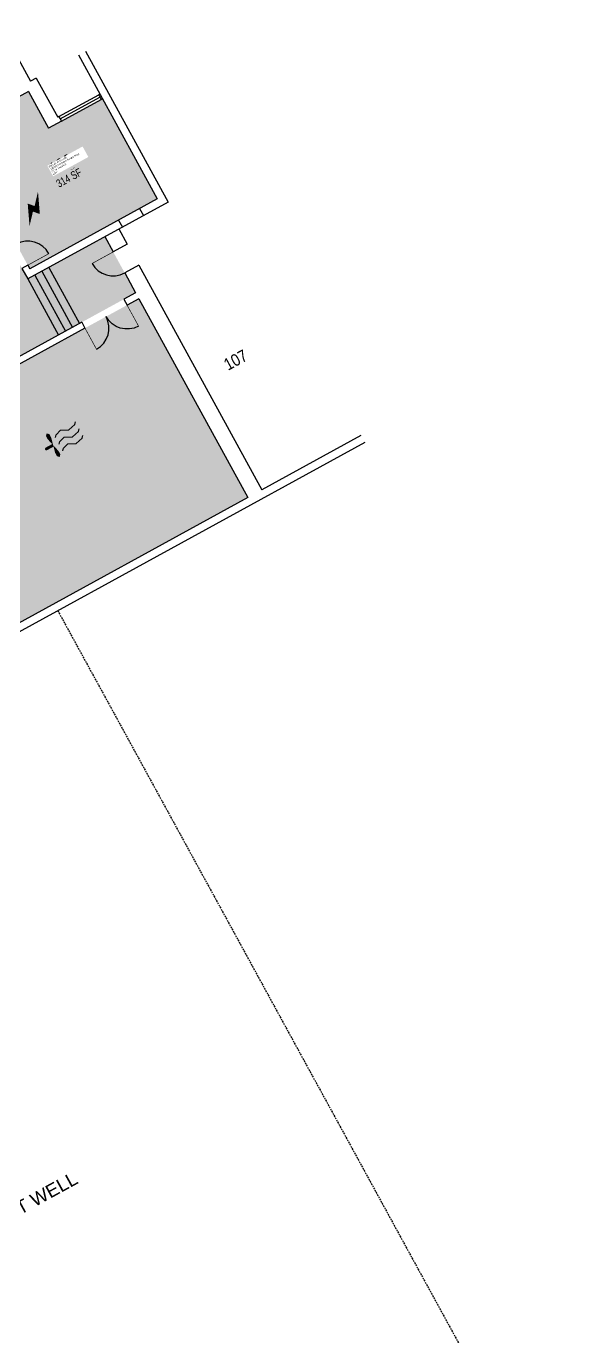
# Model space of a CAD drawing. Header units: inches. Extents: x 69222472 to 69224733, y 27667334 to 27670392.
# Drawn here: x 69223906 to 69224733, y 27668427 to 27670392 of the extents above; entities that cross this region are included whole.
import ezdxf
from ezdxf.enums import TextEntityAlignment as Align

# ---------------------------------------------------------------- set-up
doc = ezdxf.new("R2010")
doc.units = ezdxf.units.IN
doc.header["$LTSCALE"] = 10
doc.header["$MEASUREMENT"] = 0
doc.linetypes.add('DASHED2', pattern=[0.375, 0.25, -0.125])
doc.layers.get('0').update_dxf_attribs({"linetype": 'CONTINUOUS'})
for name, color, linetype in [('A-DOOR', 2, 'CONTINUOUS'), ('A-FLOR', 3, 'CONTINUOUS'), ('A-GLAZ', 1, 'CONTINUOUS'), ('A-IDEN-ICON', 4, 'CONTINUOUS'), ('A-IDEN-RNUM', 7, 'CONTINUOUS'), ('A-IDEN-SNUM', 4, 'CONTINUOUS'), ('A-IDEN-TEXT', 4, 'CONTINUOUS'), ('A-IDEN-VNUM', 4, 'CONTINUOUS'), ('A-ROOF', 2, 'CONTINUOUS'), ('A-WALL', 5, 'CONTINUOUS'), ('AREA-TEXT', 3, 'CONTINUOUS'), ('Rooms-Category-Color', 7, 'CONTINUOUS'), ('Rooms-College-Color', 7, 'CONTINUOUS'), ('Rooms-Department-Color', 7, 'CONTINUOUS'), ('Rooms-Division-Color', 7, 'CONTINUOUS'), ('Rooms-Information', 7, 'CONTINUOUS')]:
    doc.layers.add(name, color=color, linetype=linetype)
doc.styles.add('CP_AREA', font='arial.ttf', dxfattribs={"height": 15})
doc.styles.add('CP_ROOMSNUMBER', font='arial.ttf', dxfattribs={"height": 1})
doc.styles.add('CP_ROOMVNUMBER', font='arial.ttf', dxfattribs={"width": 0.85, "height": 0.075})

# ---------------------------------------------------------------- blocks, each defined once
blk = doc.blocks.new('DOOR')
at = {"layer": 'A-DOOR', "const_width": 0.0833}
blk.add_lwpolyline([(0, 0), (0, 3)], dxfattribs=at)
at = {"layer": 'A-DOOR'}
blk.add_arc((0, 0), 3, 90, 180, dxfattribs=at)
blk = doc.blocks.new('CPELECT')
at = {"color": 0, "linetype": 'ByBlock'}
blk.add_lwpolyline([(0.0623, 0.0629, 0, 0.03, 0), (0.0105, -0.0168, 0.03, 0.03, 0), (-0.0105, 0.0068, 0.03, 0, 0), (-0.0623, -0.0729, 0.03, 0, 0)], format="xyseb", dxfattribs=at)
blk = doc.blocks.new('CPMECH')
at = {"color": 0, "linetype": 'ByBlock'}
for p, q in [((0.005, 0.025), (0.015, 0.035)), ((0.015, 0.035), (0.045, 0.045)), ((0.015, -0.005), (0.045, 0.005)), ((0.045, 0.045), (0.085, 0.025)), ((0.045, 0.005), (0.085, -0.015)), ((0.085, 0.025), (0.125, 0.035)), ((0.125, 0.035), (0.135, 0.045)), ((0.125, -0.005), (0.135, 0.005)), ((0.005, -0.015), (0.015, -0.005)), ((0.005, -0.055), (0.015, -0.045)), ((0.015, -0.045), (0.045, -0.035)), ((0.045, -0.035), (0.085, -0.055)), ((0.085, -0.015), (0.125, -0.005)), ((0.085, -0.055), (0.125, -0.045)), ((0.125, -0.045), (0.135, -0.035))]:
    blk.add_line(p, q, dxfattribs=at)
for points in [[(-0.025, -0.005, 0, 0.02, 0), (-0.025, 0.035, 0.02, 0.02, 0), (-0.025, 0.055, 0.02, 0, 0), (-0.025, 0.065, 0, 0, 0)], [(-0.025, -0.005, 0, 0.02, 0), (-0.025, -0.045, 0.02, 0.02, 0), (-0.025, -0.065, 0.02, 0, 0), (-0.025, -0.075, 0, 0, 0)]]:
    blk.add_lwpolyline(points, format="xyseb", dxfattribs=at)
at = {"color": 0, "linetype": 'ByBlock', "const_width": 0.015}
blk.add_lwpolyline([(-0.025, -0.005), (-0.065, -0.005)], dxfattribs=at)
at = {"color": 0, "linetype": 'ByBlock', "const_width": 0.0075}
blk.add_lwpolyline([(-0.0682, -0.0069, 1), (-0.0618, -0.0031, 1)], format="xyb", close=True, dxfattribs=at)

msp = doc.modelspace()

# ---------------------------------------------------------------- hatches: boundary and pattern name
at = {"layer": 'Rooms-Category-Color', "true_color": 0xadadad}
for points in [[(69223939.7, 27670238.7), (69223909.4, 27670294), (69223798.9, 27670233.5), (69223911.3, 27670028.2), (69224102.5, 27670132.9), (69224020.4, 27670282.9), (69224018.6, 27670281.9), (69223959, 27670249.3)], [(69224024, 27670076.3), (69223908.3, 27670012.9), (69223862.1, 27670097.1), (69223821.8, 27670075.1), (69223777.9, 27670051), (69223824, 27669966.8), (69222939.8, 27669482.8), (69222773, 27669391.5), (69222794.2, 27669352.9), (69222797.1, 27669347.6), (69222795.3, 27669346.7), (69222817.4, 27669306.3), (69222902.5, 27669352.9), (69223374.9, 27668489.8), (69223258.3, 27668425.9), (69223279.4, 27668387.3), (69223304.4, 27668341.7), (69223421, 27668405.6), (69223809, 27667696.8), (69223850.3, 27667621.4), (69223933.7, 27667667), (69223458.3, 27668535.4), (69222985.9, 27669398.6), (69224070.1, 27669992.1)], [(69223242.8, 27669445.8), (69223208.3, 27669508.9), (69223124.1, 27669462.8), (69223221, 27669285.6), (69223278.9, 27669317.3), (69223345.2, 27669196.3), (69224238.2, 27669685.1), (69224074.9, 27669983.3), (69223245.1, 27669529.1), (69223279.7, 27669465.9), (69223242.8, 27669445.8)]]:
    msp.add_hatch(color=253, dxfattribs=at).paths.add_polyline_path(points)
at = {"layer": 'Rooms-College-Color', "true_color": 0xadadad}
for points in [[(69223939.7, 27670238.7), (69223909.4, 27670294), (69223798.9, 27670233.5), (69223911.3, 27670028.2), (69224102.5, 27670132.9), (69224020.4, 27670282.9), (69224018.6, 27670281.9), (69223959, 27670249.3)], [(69224024, 27670076.3), (69223908.3, 27670012.9), (69223862.1, 27670097.1), (69223821.8, 27670075.1), (69223777.9, 27670051), (69223824, 27669966.8), (69222939.8, 27669482.8), (69222773, 27669391.5), (69222794.2, 27669352.9), (69222797.1, 27669347.6), (69222795.3, 27669346.7), (69222817.4, 27669306.3), (69222902.5, 27669352.9), (69223374.9, 27668489.8), (69223258.3, 27668425.9), (69223279.4, 27668387.3), (69223304.4, 27668341.7), (69223421, 27668405.6), (69223809, 27667696.8), (69223850.3, 27667621.4), (69223933.7, 27667667), (69223458.3, 27668535.4), (69222985.9, 27669398.6), (69224070.1, 27669992.1)], [(69223242.8, 27669445.8), (69223208.3, 27669508.9), (69223124.1, 27669462.8), (69223221, 27669285.6), (69223278.9, 27669317.3), (69223345.2, 27669196.3), (69224238.2, 27669685.1), (69224074.9, 27669983.3), (69223245.1, 27669529.1), (69223279.7, 27669465.9), (69223242.8, 27669445.8)]]:
    msp.add_hatch(color=253, dxfattribs=at).paths.add_polyline_path(points)
at = {"layer": 'Rooms-Department-Color', "true_color": 0xacacac}
for points in [[(69223939.7, 27670238.7), (69223909.4, 27670294), (69223798.9, 27670233.5), (69223911.3, 27670028.2), (69224102.5, 27670132.9), (69224020.4, 27670282.9), (69224018.6, 27670281.9), (69223959, 27670249.3)], [(69224024, 27670076.3), (69223908.3, 27670012.9), (69223862.1, 27670097.1), (69223821.8, 27670075.1), (69223777.9, 27670051), (69223824, 27669966.8), (69222939.8, 27669482.8), (69222773, 27669391.5), (69222794.2, 27669352.9), (69222797.1, 27669347.6), (69222795.3, 27669346.7), (69222817.4, 27669306.3), (69222902.5, 27669352.9), (69223374.9, 27668489.8), (69223258.3, 27668425.9), (69223279.4, 27668387.3), (69223304.4, 27668341.7), (69223421, 27668405.6), (69223809, 27667696.8), (69223850.3, 27667621.4), (69223933.7, 27667667), (69223458.3, 27668535.4), (69222985.9, 27669398.6), (69224070.1, 27669992.1)], [(69223242.8, 27669445.8), (69223208.3, 27669508.9), (69223124.1, 27669462.8), (69223221, 27669285.6), (69223278.9, 27669317.3), (69223345.2, 27669196.3), (69224238.2, 27669685.1), (69224074.9, 27669983.3), (69223245.1, 27669529.1), (69223279.7, 27669465.9), (69223242.8, 27669445.8)]]:
    msp.add_hatch(color=253, dxfattribs=at).paths.add_polyline_path(points)
at = {"layer": 'Rooms-Division-Color', "true_color": 0xadadad}
for points in [[(69223939.7, 27670238.7), (69223909.4, 27670294), (69223798.9, 27670233.5), (69223911.3, 27670028.2), (69224102.5, 27670132.9), (69224020.4, 27670282.9), (69224018.6, 27670281.9), (69223959, 27670249.3)], [(69224024, 27670076.3), (69223908.3, 27670012.9), (69223862.1, 27670097.1), (69223821.8, 27670075.1), (69223777.9, 27670051), (69223824, 27669966.8), (69222939.8, 27669482.8), (69222773, 27669391.5), (69222794.2, 27669352.9), (69222797.1, 27669347.6), (69222795.3, 27669346.7), (69222817.4, 27669306.3), (69222902.5, 27669352.9), (69223374.9, 27668489.8), (69223258.3, 27668425.9), (69223279.4, 27668387.3), (69223304.4, 27668341.7), (69223421, 27668405.6), (69223809, 27667696.8), (69223850.3, 27667621.4), (69223933.7, 27667667), (69223458.3, 27668535.4), (69222985.9, 27669398.6), (69224070.1, 27669992.1)], [(69223242.8, 27669445.8), (69223208.3, 27669508.9), (69223124.1, 27669462.8), (69223221, 27669285.6), (69223278.9, 27669317.3), (69223345.2, 27669196.3), (69224238.2, 27669685.1), (69224074.9, 27669983.3), (69223245.1, 27669529.1), (69223279.7, 27669465.9), (69223242.8, 27669445.8)]]:
    msp.add_hatch(color=253, dxfattribs=at).paths.add_polyline_path(points)

# ---------------------------------------------------------------- linework, layer by layer
at = {"layer": 'A-FLOR'}
for p, q in [((69223908.3, 27670012.9), (69223954.3, 27669928.7)), ((69223918.8, 27670018.6), (69223964.9, 27669934.5)), ((69223929.3, 27670024.4), (69223975.4, 27669940.2)), ((69223939.8, 27670030.2), (69223985.9, 27669946))]:
    msp.add_line(p, q, dxfattribs=at)
at = {"layer": 'A-GLAZ'}
for p, q in [((69223955.1, 27670256.3), (69224014.8, 27670289)), ((69223957.1, 27670252.8), (69224016.7, 27670285.4)), ((69223959, 27670249.3), (69224018.6, 27670281.9))]:
    msp.add_line(p, q, dxfattribs=at)
at = {"layer": 'A-ROOF', "linetype": 'DASHED2'}
msp.add_line((69223953.4, 27669515.6), (69224733.2, 27668091), dxfattribs=at)
at = {"layer": 'A-WALL'}
for p, q in [((69223867.3, 27670391.8), (69223912.4, 27670309.3)), ((69223984.4, 27670348.7), (69224102.5, 27670132.9)), ((69223994.9, 27670354.5), (69224118.8, 27670128.1)), ((69223921.2, 27670314.1), (69223912.4, 27670309.3)), ((69223921.2, 27670314.1), (69223953.4, 27670255.4)), ((69223909.4, 27670294), (69223888.4, 27670282.5)), ((69223909.4, 27670294), (69223939.7, 27670238.7)), ((69224016.5, 27670289.9), (69224014.8, 27670289)), ((69224014.8, 27670289), (69224018.6, 27670281.9)), ((69224020.4, 27670282.9), (69224018.6, 27670281.9)), ((69223959, 27670249.3), (69223939.7, 27670238.7)), ((69223955.1, 27670256.3), (69223953.4, 27670255.4)), ((69223955.1, 27670256.3), (69223959, 27670249.3)), ((69224102.5, 27670132.9), (69223911.3, 27670028.2)), ((69224118.8, 27670128.1), (69223908.3, 27670012.9)), ((69224076.2, 27670118.5), (69224081.9, 27670107.9)), ((69224044.6, 27670101.2), (69224050.4, 27670090.7)), ((69224024, 27670076.3), (69224036.5, 27670053.4)), ((69224045.1, 27670087.8), (69224057.6, 27670065)), ((69224057.6, 27670065), (69224036.5, 27670053.4)), ((69223908.4, 27670033.5), (69223899.6, 27670028.7)), ((69223908.4, 27670033.5), (69223911.3, 27670028.2)), ((69224074.9, 27670033.4), (69224053.8, 27670021.9)), ((69224074.9, 27670033.4), (69224259.2, 27669696.6)), ((69223899.6, 27670028.7), (69223908.3, 27670012.9)), ((69224053.8, 27670021.9), (69224070.1, 27669992.1)), ((69224070.1, 27669992.1), (69224052.5, 27669982.5)), ((69224052.5, 27669982.5), (69224057.3, 27669973.7)), ((69224074.9, 27669983.3), (69224057.3, 27669973.7)), ((69224074.9, 27669983.3), (69224238.2, 27669685.1)), ((69223989.4, 27669947.9), (69223198.2, 27669514.8)), ((69223994.2, 27669939.1), (69223203, 27669506)), ((69223989.4, 27669947.9), (69223994.2, 27669939.1)), ((69224408, 27669778), (69224259.2, 27669696.6)), ((69224413.7, 27669767.5), (69223293.1, 27669154.1)), ((69224238.2, 27669685.1), (69223345.2, 27669196.3))]:
    msp.add_line(p, q, dxfattribs=at)

# ---------------------------------------------------------------- block references
at = {"layer": 'A-DOOR', "yscale": 12, "zscale": 12}
for p, xscale, rotation in [((69223908.4, 27670033.5), 12, 298.6956120576668), ((69224036.5, 27670053.4), 12, 118.695612004306), ((69224057.3, 27669973.7), -12, 208.6956120576668), ((69223994.2, 27669939.1), 12, 208.6956122244193)]:
    msp.add_blockref('DOOR', p, dxfattribs=dict(at, xscale=xscale, rotation=rotation))
at = {"layer": 'A-IDEN-ICON', "xscale": 288, "yscale": 288, "zscale": 288, "rotation": 28.69561205766681}
for name, p in [('CPELECT', (69223916.7, 27670119.3)), ('CPMECH', (69223952.1, 27669768.4))]:
    msp.add_blockref(name, p, dxfattribs=at)

# ---------------------------------------------------------------- texts
at = {"layer": 'A-IDEN-RNUM', "style": 'CP_ROOMSNUMBER'}
msp.add_text('0106-00', height=1, rotation=28.6956, dxfattribs=at).set_placement((69223972.3, 27670175.6))
at = {"layer": 'A-IDEN-SNUM', "style": 'CP_ROOMSNUMBER'}
msp.add_text('0450010600', height=1, rotation=28.6956, dxfattribs=at).set_placement((69223972.3, 27670175.6))
at = {"layer": 'A-IDEN-TEXT', "style": 'CP_ROOMSNUMBER'}
msp.add_text('PAINT WELL', height=19.92, rotation=28.6956, dxfattribs=at).set_placement((69223840.3, 27668578.3))
at = {"layer": 'A-IDEN-VNUM', "style": 'CP_ROOMVNUMBER', "width": 0.85}
for s, p in [('106', (69223947, 27670168.5)), ('107', (69224208.7, 27669875))]:
    msp.add_text(s, height=18, rotation=28.6956, dxfattribs=at).set_placement(p)
at = {"layer": 'AREA-TEXT', "style": 'CP_AREA', "width": 0.75}
msp.add_text('314 SF', height=12, rotation=28.6956, dxfattribs=at).set_placement((69223970.2, 27670164.5), align=Align.MIDDLE_CENTER)

# ---------------------------------------------------------------- next in the draw order: texts
at = {"layer": 'Rooms-Information', "insert": (69223947, 27670168.5), "char_height": 2.571, "width": 57.6, "attachment_point": 7, "rotation": 28.6956, "style": 'CP_ROOMVNUMBER', "bg_fill": 3, "box_fill_scale": 1.5, "bg_fill_color": 256, "bg_fill_true_color": 13158600, "bg_fill_transparency": 0}
msp.add_mtext('Bldg.45, Room 106^M^J128101-FacMgmt-Electric Shop^M^JFICM: Electrical^M^JASF: ', dxfattribs=at)

doc.saveas('drawing.dxf')
